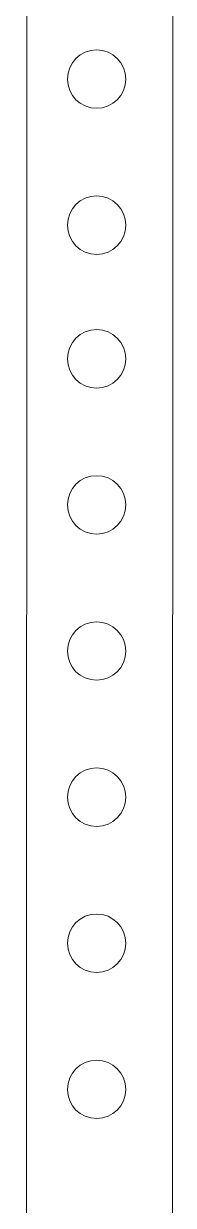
# Model space of a CAD drawing. Header units: millimetres. Extents: x 1880 to 4113, y 771 to 2990.
# Drawn here: x 2360.7 to 2381.2, y 2254.8 to 2416.5 of the extents above; entities that cross this region are included whole.
import ezdxf

# ---------------------------------------------------------------- set-up
doc = ezdxf.new("R2010")
doc.units = ezdxf.units.MM
doc.layers.add('004-PI-DIN Šina', color=3, linetype='Continuous')

msp = doc.modelspace()

# ---------------------------------------------------------------- linework, layer by layer
at = {"layer": '004-PI-DIN Šina', "color": 0, "linetype": 'ByBlock', "lineweight": 0}
for p, q in [((2361.21, 2621.13), (2360.7, 1193.72)), ((2380.7, 1193.72), (2381.21, 2621.13))]:
    msp.add_line(p, q, dxfattribs=at)
at = {"layer": '004-PI-DIN Šina', "color": 0, "linetype": 'ByBlock', "lineweight": 0, "ltscale": 0.01}
for centre in [(2370.7, 2408.96), (2370.7, 2388.96), (2370.7, 2370.67), (2370.7, 2350.67), (2370.7, 2350.67), (2370.7, 2330.67), (2370.7, 2310.67), (2370.7, 2290.67), (2370.7, 2270.67)]:
    msp.add_circle(centre, 4, dxfattribs=at)

doc.saveas('drawing.dxf')
